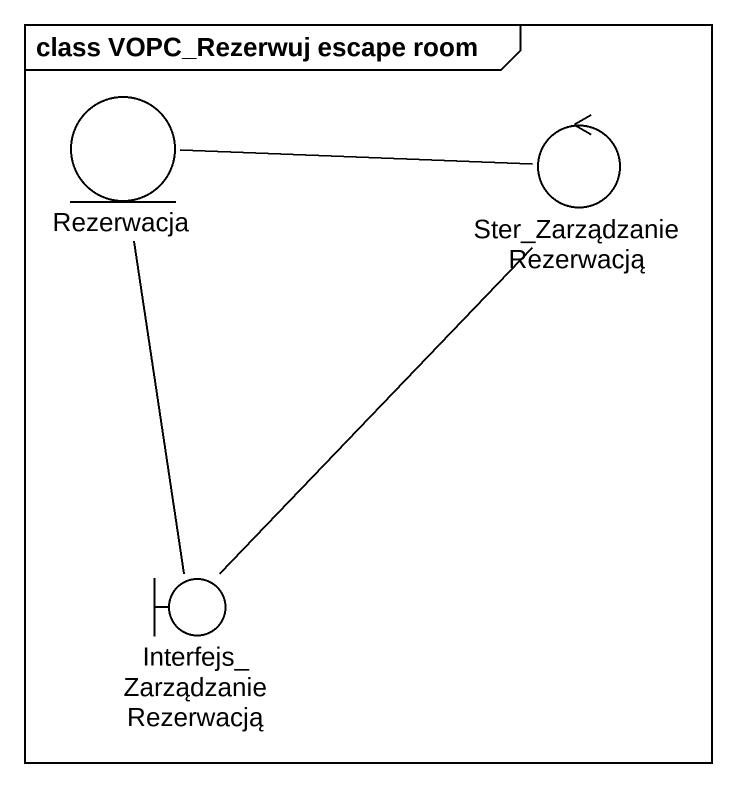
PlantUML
@startuml
mainframe class VOPC_Rezerwuj escape room
entity Rezerwacja
control Ster_ZarządzanieRezerwacją
boundary "Interfejs_ZarządzanieRezerwacją" as Interfejs
Rezerwacja -right- Ster_ZarządzanieRezerwacją
Ster_ZarządzanieRezerwacją -- Interfejs
Interfejs -up- Rezerwacja
@enduml
